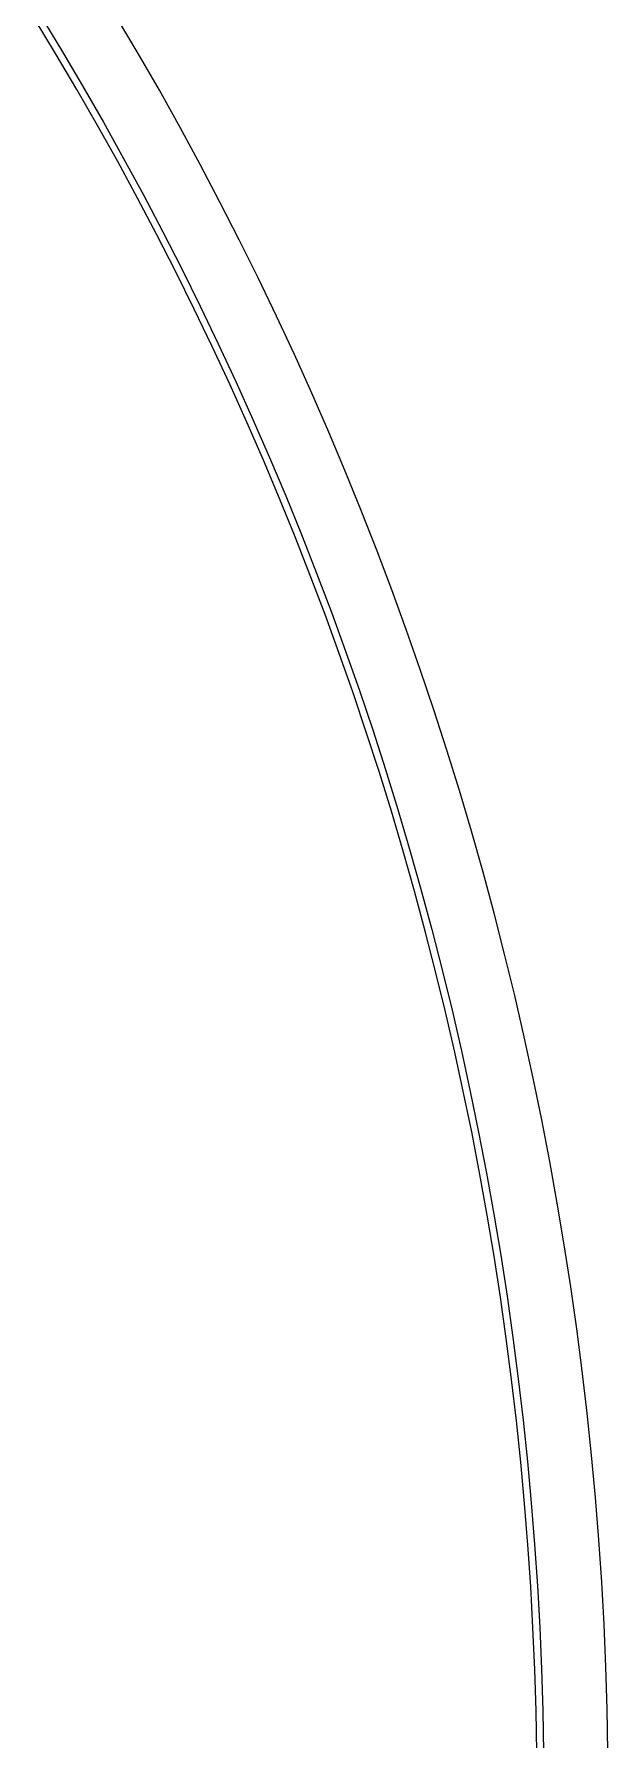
# Model space of a CAD drawing. Extents: x -25 to 123, y -44 to 109.
# Drawn here: x 109.81 to 122.51, y 33.41 to 71.16 of the extents above; entities that cross this region are included whole.
import ezdxf

# ---------------------------------------------------------------- set-up
doc = ezdxf.new("R2010")
doc.units = 0

msp = doc.modelspace()

# ---------------------------------------------------------------- linework, layer by layer
for p, q in [((110.282, 70.731), (109.805, 71.5168)), ((109.932, 71.5955), (110.411, 70.8082)), ((112.111, 70.7326), (111.633, 71.5408)), ((110.75, 69.9395), (110.282, 70.731)), ((110.411, 70.8082), (110.88, 70.015)), ((112.579, 69.9186), (112.111, 70.7326)), ((111.208, 69.1423), (110.75, 69.9395)), ((110.88, 70.015), (111.339, 69.2162)), ((113.036, 69.099), (112.579, 69.9186)), ((111.657, 68.3395), (111.208, 69.1423)), ((111.339, 69.2162), (111.788, 68.4118)), ((113.484, 68.2737), (113.036, 69.099)), ((112.095, 67.5313), (111.657, 68.3395)), ((111.788, 68.4118), (112.227, 67.602)), ((113.921, 67.4431), (113.484, 68.2737)), ((112.227, 67.602), (112.657, 66.7868)), ((112.523, 66.7178), (112.095, 67.5313)), ((114.349, 66.6072), (113.921, 67.4431)), ((112.942, 65.899), (112.523, 66.7178)), ((112.657, 66.7868), (113.076, 65.9665)), ((114.766, 65.766), (114.349, 66.6072)), ((113.35, 65.0752), (112.942, 65.899)), ((113.076, 65.9665), (113.485, 65.141)), ((115.172, 64.9199), (114.766, 65.766)), ((113.748, 64.2465), (113.35, 65.0752)), ((113.485, 65.141), (113.884, 64.3106)), ((115.568, 64.0688), (115.172, 64.9199)), ((114.136, 63.4129), (113.748, 64.2465)), ((113.884, 64.3106), (114.273, 63.4753)), ((115.954, 63.2129), (115.568, 64.0688)), ((114.273, 63.4753), (114.651, 62.6354)), ((114.514, 62.5746), (114.136, 63.4129)), ((116.329, 62.3523), (115.954, 63.2129)), ((114.882, 61.7318), (114.514, 62.5746)), ((114.651, 62.6354), (115.019, 61.7908)), ((116.694, 61.4872), (116.329, 62.3523)), ((115.239, 60.8844), (114.882, 61.7318)), ((115.019, 61.7908), (115.377, 60.9418)), ((117.048, 60.6177), (116.694, 61.4872)), ((115.585, 60.0328), (115.239, 60.8844)), ((115.377, 60.9418), (115.725, 60.0885)), ((117.391, 59.7439), (117.048, 60.6177)), ((115.921, 59.177), (115.585, 60.0328)), ((115.725, 60.0885), (116.061, 59.231)), ((117.723, 58.8659), (117.391, 59.7439)), ((116.247, 58.3172), (115.921, 59.177)), ((116.061, 59.231), (116.388, 58.3694)), ((118.045, 57.984), (117.723, 58.8659)), ((116.562, 57.4534), (116.247, 58.3172)), ((116.388, 58.3694), (116.703, 57.5039)), ((118.356, 57.0981), (118.045, 57.984)), ((116.867, 56.5858), (116.562, 57.4534)), ((116.703, 57.5039), (117.008, 56.6346)), ((118.656, 56.2085), (118.356, 57.0981)), ((117.008, 56.6346), (117.303, 55.7616)), ((117.16, 55.7145), (116.867, 56.5858)), ((118.945, 55.3154), (118.656, 56.2085)), ((117.443, 54.8397), (117.16, 55.7145)), ((117.303, 55.7616), (117.586, 54.885)), ((119.223, 54.4187), (118.945, 55.3154)), ((117.716, 53.9615), (117.443, 54.8397)), ((117.586, 54.885), (117.859, 54.005)), ((119.49, 53.5186), (119.223, 54.4187)), ((117.859, 54.005), (118.121, 53.1218)), ((117.977, 53.08), (117.716, 53.9615)), ((119.746, 52.6154), (119.49, 53.5186)), ((118.228, 52.1953), (117.977, 53.08)), ((118.121, 53.1218), (118.372, 52.2354)), ((119.991, 51.7091), (119.746, 52.6154)), ((118.468, 51.3077), (118.228, 52.1953)), ((118.372, 52.2354), (118.613, 51.3459)), ((118.613, 51.3459), (118.842, 50.4536)), ((120.224, 50.7999), (119.991, 51.7091)), ((118.697, 50.4172), (118.468, 51.3077)), ((120.447, 49.8878), (120.224, 50.7999)), ((118.915, 49.5239), (118.697, 50.4172)), ((118.842, 50.4536), (119.06, 49.5586)), ((120.658, 48.9731), (120.447, 49.8878)), ((119.121, 48.6281), (118.915, 49.5239)), ((119.06, 49.5586), (119.268, 48.6609)), ((120.858, 48.0559), (120.658, 48.9731)), ((119.317, 47.7297), (119.121, 48.6281)), ((119.268, 48.6609), (119.464, 47.7608)), ((121.047, 47.1363), (120.858, 48.0559)), ((119.502, 46.829), (119.317, 47.7297)), ((119.464, 47.7608), (119.649, 46.8583)), ((119.676, 45.9261), (119.502, 46.829)), ((119.649, 46.8583), (119.824, 45.9536)), ((121.225, 46.2144), (121.047, 47.1363)), ((121.391, 45.2905), (121.225, 46.2144)), ((119.839, 45.0212), (119.676, 45.9261)), ((119.824, 45.9536), (119.987, 45.0469)), ((119.991, 44.1143), (119.839, 45.0212)), ((119.987, 45.0469), (120.139, 44.1382)), ((121.546, 44.3645), (121.391, 45.2905)), ((121.689, 43.4368), (121.546, 44.3645)), ((120.131, 43.2057), (119.991, 44.1143)), ((120.139, 44.1382), (120.279, 43.2277)), ((121.821, 42.5073), (121.689, 43.4368)), ((120.26, 42.2953), (120.131, 43.2057)), ((120.279, 43.2277), (120.409, 42.3155)), ((120.379, 41.3835), (120.26, 42.2953)), ((120.409, 42.3155), (120.527, 41.4019)), ((121.942, 41.5763), (121.821, 42.5073)), ((122.051, 40.6439), (121.942, 41.5763)), ((120.485, 40.4703), (120.379, 41.3835)), ((120.527, 41.4019), (120.635, 40.4868)), ((120.581, 39.5558), (120.485, 40.4703)), ((120.635, 40.4868), (120.73, 39.5705)), ((122.149, 39.7102), (122.051, 40.6439)), ((122.235, 38.7754), (122.149, 39.7102)), ((120.666, 38.6403), (120.581, 39.5558)), ((120.73, 39.5705), (120.815, 38.6531)), ((120.739, 37.7237), (120.666, 38.6403)), ((120.815, 38.6531), (120.889, 37.7348)), ((122.31, 37.8396), (122.235, 38.7754)), ((122.373, 36.9029), (122.31, 37.8396)), ((120.801, 36.8064), (120.739, 37.7237)), ((120.889, 37.7348), (120.951, 36.8156)), ((120.852, 35.8883), (120.801, 36.8064)), ((120.951, 36.8156), (121.002, 35.8956)), ((122.425, 35.9656), (122.373, 36.9029)), ((120.891, 34.9697), (120.852, 35.8883)), ((121.002, 35.8956), (121.041, 34.9752)), ((122.465, 35.0276), (122.425, 35.9656)), ((120.919, 34.0506), (120.891, 34.9697)), ((121.041, 34.9752), (121.069, 34.0543)), ((122.494, 34.0893), (122.465, 35.0276)), ((120.936, 33.1313), (120.919, 34.0506)), ((121.069, 34.0543), (121.086, 33.1332)), ((122.511, 33.1507), (122.494, 34.0893))]:
    msp.add_line(p, q)

doc.saveas('drawing.dxf')
